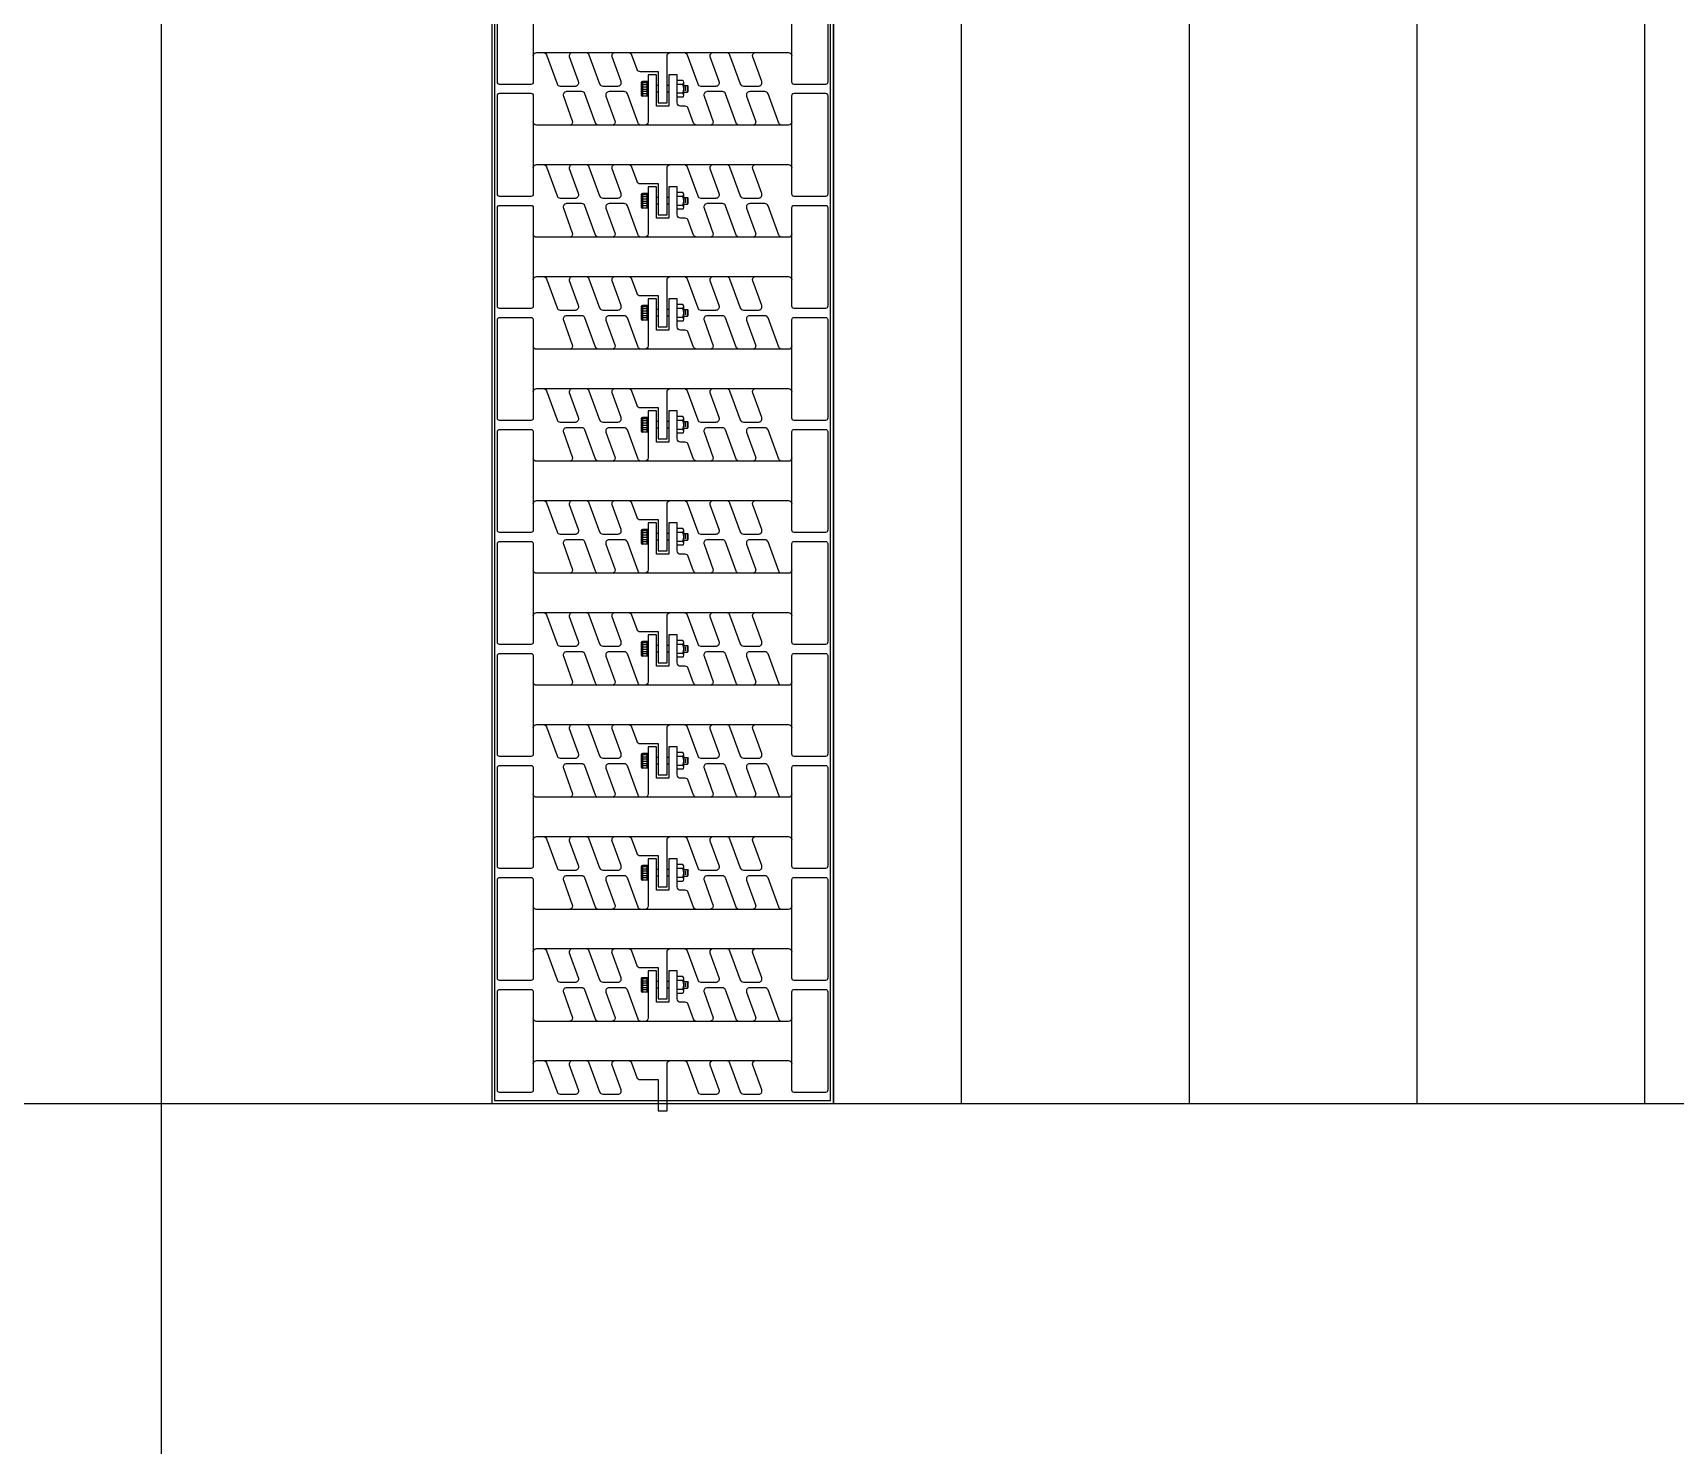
# Model space of a CAD drawing. Header units: millimetres. Extents: x 0 to 1390178, y 0 to 110113.
# Drawn here: x 366759 to 368201, y 17317 to 18557 of the extents above; entities that cross this region are included whole.
import ezdxf
from ezdxf.xclip import XClip

# ---------------------------------------------------------------- set-up
doc = ezdxf.new("R2010")
doc.units = ezdxf.units.MM
doc.header["$LTSCALE"] = 100
doc.header["$XCLIPFRAME"] = 0
doc.linetypes.add('X - 평면도$0$CEN', pattern=[62, 60, -1, 0, -1])
for name, color, linetype in [('X - 평면도$0$4', 4, 'Continuous'), ('X - 평면도$0$AA-XXXX-CNTL', 1, 'X - 평면도$0$CEN'), ('X - 평면도$0$램프 패턴', 9, 'Continuous'), ('X - 평면도$0$연석', 4, 'Continuous'), ('X - 평면도$0$트랜치', 8, 'Continuous')]:
    doc.layers.add(name, color=color, linetype=linetype)
doc.layers.add('X - 평면도$0$DEFPOINT', color=163, linetype='Continuous', plot=False)

# ---------------------------------------------------------------- blocks, each defined once
blk = doc.blocks.new('X - 평면도$0$A$C149C4BE0')
at = {"layer": 'X - 평면도$0$램프 패턴'}
for p, q in [((112.4, 6500), (112.4, 0)), ((312.4, 6500), (312.4, 0)), ((512.4, 6500), (512.4, 0)), ((712.4, 6500), (712.4, 0))]:
    blk.add_line(p, q, dxfattribs=at)
blk = doc.blocks.new('X - 평면도$0$A$C1B7F7459')
at = {"layer": 'X - 평면도$0$DEFPOINT'}
for p, q in [((0, 6500), (0, 0)), ((0, 0), (4862.4, 0))]:
    blk.add_line(p, q, dxfattribs=at)
blk.add_blockref('X - 평면도$0$A$C149C4BE0', (0, 0))
blk = doc.blocks.new('*U1023')
at = {"layer": 'X - 평면도$0$트랜치'}
for p, q in [((-5765, 259), (-5765, 69.1)), ((-5665, 259), (-5665, 69.1)), ((-5565, 259), (-5565, 69.1)), ((-5465, 259), (-5465, 69.1)), ((-5365, 259), (-5365, 69.1)), ((-5265, 259), (-5265, 69.1)), ((-5165, 259), (-5165, 69.1)), ((-5065, 259), (-5065, 69.1)), ((-4965, 259), (-4965, 69.1)), ((-4865, 259), (-4865, 69.1)), ((-5730, 46), (-5730, 235.9)), ((-5630, 46), (-5630, 235.9)), ((-5530, 46), (-5530, 235.9)), ((-5430, 46), (-5430, 235.9)), ((-5330, 46), (-5330, 235.9)), ((-5230, 46), (-5230, 235.9)), ((-5130, 46), (-5130, 235.9)), ((-5030, 46), (-5030, 235.9)), ((-4930, 46), (-4930, 235.9)), ((-5697.5, 170.5), (-5704, 170.5)), ((-5704, 166.5), (-5704, 170.5)), ((-5704, 165.5), (-5704, 170.5)), ((-5697.5, 166.5), (-5704, 166.5)), ((-5697.5, 171.5), (-5703, 171.5)), ((-5702, 166.5), (-5702, 170.5)), ((-5700, 166.5), (-5700, 170.5)), ((-5698, 166.5), (-5698, 170.5)), ((-5692, 171.5), (-5697.5, 171.5)), ((-5691, 170.5), (-5697.5, 170.5)), ((-5691, 166.5), (-5697.5, 166.5)), ((-5696, 166.5), (-5696, 170.5)), ((-5694, 166.5), (-5694, 170.5)), ((-5692, 166.5), (-5692, 170.5)), ((-5691, 165.5), (-5691, 170.5)), ((-5597.5, 170.5), (-5604, 170.5)), ((-5604, 166.5), (-5604, 170.5)), ((-5604, 165.5), (-5604, 170.5)), ((-5597.5, 166.5), (-5604, 166.5)), ((-5597.5, 171.5), (-5603, 171.5)), ((-5602, 166.5), (-5602, 170.5)), ((-5600, 166.5), (-5600, 170.5)), ((-5598, 166.5), (-5598, 170.5)), ((-5592, 171.5), (-5597.5, 171.5)), ((-5591, 170.5), (-5597.5, 170.5)), ((-5591, 166.5), (-5597.5, 166.5)), ((-5596, 166.5), (-5596, 170.5)), ((-5594, 166.5), (-5594, 170.5)), ((-5592, 166.5), (-5592, 170.5)), ((-5591, 165.5), (-5591, 170.5)), ((-5497.5, 170.5), (-5504, 170.5)), ((-5504, 166.5), (-5504, 170.5)), ((-5504, 165.5), (-5504, 170.5)), ((-5497.5, 166.5), (-5504, 166.5)), ((-5497.5, 171.5), (-5503, 171.5)), ((-5502, 166.5), (-5502, 170.5)), ((-5500, 166.5), (-5500, 170.5)), ((-5498, 166.5), (-5498, 170.5)), ((-5492, 171.5), (-5497.5, 171.5)), ((-5491, 170.5), (-5497.5, 170.5)), ((-5491, 166.5), (-5497.5, 166.5)), ((-5496, 166.5), (-5496, 170.5)), ((-5494, 166.5), (-5494, 170.5)), ((-5492, 166.5), (-5492, 170.5)), ((-5491, 165.5), (-5491, 170.5)), ((-5397.5, 170.5), (-5404, 170.5)), ((-5404, 166.5), (-5404, 170.5)), ((-5404, 165.5), (-5404, 170.5)), ((-5397.5, 166.5), (-5404, 166.5)), ((-5397.5, 171.5), (-5403, 171.5)), ((-5402, 166.5), (-5402, 170.5)), ((-5400, 166.5), (-5400, 170.5)), ((-5398, 166.5), (-5398, 170.5)), ((-5392, 171.5), (-5397.5, 171.5)), ((-5391, 170.5), (-5397.5, 170.5)), ((-5391, 166.5), (-5397.5, 166.5)), ((-5396, 166.5), (-5396, 170.5)), ((-5394, 166.5), (-5394, 170.5)), ((-5392, 166.5), (-5392, 170.5)), ((-5391, 165.5), (-5391, 170.5)), ((-5297.5, 170.5), (-5304, 170.5)), ((-5304, 166.5), (-5304, 170.5)), ((-5304, 165.5), (-5304, 170.5)), ((-5297.5, 166.5), (-5304, 166.5)), ((-5297.5, 171.5), (-5303, 171.5)), ((-5302, 166.5), (-5302, 170.5)), ((-5300, 166.5), (-5300, 170.5)), ((-5298, 166.5), (-5298, 170.5)), ((-5292, 171.5), (-5297.5, 171.5)), ((-5291, 170.5), (-5297.5, 170.5)), ((-5291, 166.5), (-5297.5, 166.5)), ((-5296, 166.5), (-5296, 170.5)), ((-5294, 166.5), (-5294, 170.5)), ((-5292, 166.5), (-5292, 170.5)), ((-5291, 165.5), (-5291, 170.5)), ((-5197.5, 170.5), (-5204, 170.5)), ((-5204, 166.5), (-5204, 170.5)), ((-5204, 165.5), (-5204, 170.5)), ((-5197.5, 166.5), (-5204, 166.5)), ((-5197.5, 171.5), (-5203, 171.5)), ((-5202, 166.5), (-5202, 170.5)), ((-5200, 166.5), (-5200, 170.5)), ((-5198, 166.5), (-5198, 170.5)), ((-5192, 171.5), (-5197.5, 171.5)), ((-5191, 170.5), (-5197.5, 170.5)), ((-5191, 166.5), (-5197.5, 166.5)), ((-5196, 166.5), (-5196, 170.5)), ((-5194, 166.5), (-5194, 170.5)), ((-5192, 166.5), (-5192, 170.5)), ((-5191, 165.5), (-5191, 170.5)), ((-5097.5, 170.5), (-5104, 170.5)), ((-5104, 166.5), (-5104, 170.5)), ((-5104, 165.5), (-5104, 170.5)), ((-5097.5, 166.5), (-5104, 166.5)), ((-5097.5, 171.5), (-5103, 171.5)), ((-5102, 166.5), (-5102, 170.5)), ((-5100, 166.5), (-5100, 170.5)), ((-5098, 166.5), (-5098, 170.5)), ((-5092, 171.5), (-5097.5, 171.5)), ((-5091, 170.5), (-5097.5, 170.5)), ((-5091, 166.5), (-5097.5, 166.5)), ((-5096, 166.5), (-5096, 170.5)), ((-5094, 166.5), (-5094, 170.5)), ((-5092, 166.5), (-5092, 170.5)), ((-5091, 165.5), (-5091, 170.5)), ((-4997.5, 170.5), (-5004, 170.5)), ((-5004, 166.5), (-5004, 170.5)), ((-5004, 165.5), (-5004, 170.5)), ((-4997.5, 166.5), (-5004, 166.5)), ((-4997.5, 171.5), (-5003, 171.5)), ((-5002, 166.5), (-5002, 170.5)), ((-5000, 166.5), (-5000, 170.5)), ((-4998, 166.5), (-4998, 170.5)), ((-4992, 171.5), (-4997.5, 171.5)), ((-4991, 170.5), (-4997.5, 170.5)), ((-4991, 166.5), (-4997.5, 166.5)), ((-4996, 166.5), (-4996, 170.5)), ((-4994, 166.5), (-4994, 170.5)), ((-4992, 166.5), (-4992, 170.5)), ((-4991, 165.5), (-4991, 170.5)), ((-4897.5, 170.5), (-4904, 170.5)), ((-4904, 166.5), (-4904, 170.5)), ((-4904, 165.5), (-4904, 170.5)), ((-4897.5, 166.5), (-4904, 166.5)), ((-4897.5, 171.5), (-4903, 171.5)), ((-4902, 166.5), (-4902, 170.5)), ((-4900, 166.5), (-4900, 170.5)), ((-4898, 166.5), (-4898, 170.5)), ((-4892, 171.5), (-4897.5, 171.5)), ((-4891, 170.5), (-4897.5, 170.5)), ((-4891, 166.5), (-4897.5, 166.5)), ((-4896, 166.5), (-4896, 170.5)), ((-4894, 166.5), (-4894, 170.5)), ((-4892, 166.5), (-4892, 170.5)), ((-4891, 165.5), (-4891, 170.5)), ((-5700.5, 156.5), (-5700.5, 158)), ((-5700.5, 147), (-5700.5, 148.5)), ((-5694.5, 156.5), (-5694.5, 158)), ((-5694.5, 147), (-5694.5, 148.5)), ((-5600.5, 156.5), (-5600.5, 158)), ((-5600.5, 147), (-5600.5, 148.5)), ((-5594.5, 156.5), (-5594.5, 158)), ((-5594.5, 147), (-5594.5, 148.5)), ((-5500.5, 156.5), (-5500.5, 158)), ((-5500.5, 147), (-5500.5, 148.5)), ((-5494.5, 156.5), (-5494.5, 158)), ((-5494.5, 147), (-5494.5, 148.5)), ((-5400.5, 156.5), (-5400.5, 158)), ((-5400.5, 147), (-5400.5, 148.5)), ((-5394.5, 156.5), (-5394.5, 158)), ((-5394.5, 147), (-5394.5, 148.5)), ((-5300.5, 156.5), (-5300.5, 158)), ((-5300.5, 147), (-5300.5, 148.5)), ((-5294.5, 156.5), (-5294.5, 158)), ((-5294.5, 147), (-5294.5, 148.5)), ((-5200.5, 156.5), (-5200.5, 158)), ((-5200.5, 147), (-5200.5, 148.5)), ((-5194.5, 156.5), (-5194.5, 158)), ((-5194.5, 147), (-5194.5, 148.5)), ((-5100.5, 156.5), (-5100.5, 158)), ((-5100.5, 147), (-5100.5, 148.5)), ((-5094.5, 156.5), (-5094.5, 158)), ((-5094.5, 147), (-5094.5, 148.5)), ((-5000.5, 156.5), (-5000.5, 158)), ((-5000.5, 147), (-5000.5, 148.5)), ((-4994.5, 156.5), (-4994.5, 158)), ((-4994.5, 147), (-4994.5, 148.5)), ((-4900.5, 156.5), (-4900.5, 158)), ((-4900.5, 147), (-4900.5, 148.5)), ((-4894.5, 156.5), (-4894.5, 158)), ((-4894.5, 147), (-4894.5, 148.5)), ((-5705, 134.5), (-5705, 139.5)), ((-5703.2, 133.5), (-5691.8, 133.5)), ((-5701.5, 134.5), (-5701.5, 139.5)), ((-5700.5, 133.5), (-5700.5, 130.2)), ((-5695.5, 132.4), (-5699.2, 132.4)), ((-5694.5, 133.5), (-5694.5, 130.2)), ((-5693.5, 134.5), (-5693.5, 139.5)), ((-5690, 134.5), (-5690, 139.5)), ((-5605, 134.5), (-5605, 139.5)), ((-5603.2, 133.5), (-5591.8, 133.5)), ((-5601.5, 134.5), (-5601.5, 139.5)), ((-5600.5, 133.5), (-5600.5, 130.2)), ((-5595.5, 132.4), (-5599.2, 132.4)), ((-5594.5, 133.5), (-5594.5, 130.2)), ((-5593.5, 134.5), (-5593.5, 139.5)), ((-5590, 134.5), (-5590, 139.5)), ((-5505, 134.5), (-5505, 139.5)), ((-5503.2, 133.5), (-5491.8, 133.5)), ((-5501.5, 134.5), (-5501.5, 139.5)), ((-5500.5, 133.5), (-5500.5, 130.2)), ((-5495.5, 132.4), (-5499.2, 132.4)), ((-5494.5, 133.5), (-5494.5, 130.2)), ((-5493.5, 134.5), (-5493.5, 139.5)), ((-5490, 134.5), (-5490, 139.5)), ((-5405, 134.5), (-5405, 139.5)), ((-5403.2, 133.5), (-5391.8, 133.5)), ((-5401.5, 134.5), (-5401.5, 139.5)), ((-5400.5, 133.5), (-5400.5, 130.2)), ((-5395.5, 132.4), (-5399.2, 132.4)), ((-5394.5, 133.5), (-5394.5, 130.2)), ((-5393.5, 134.5), (-5393.5, 139.5)), ((-5390, 134.5), (-5390, 139.5)), ((-5305, 134.5), (-5305, 139.5)), ((-5303.2, 133.5), (-5291.8, 133.5)), ((-5301.5, 134.5), (-5301.5, 139.5)), ((-5300.5, 133.5), (-5300.5, 130.2)), ((-5295.5, 132.4), (-5299.2, 132.4)), ((-5294.5, 133.5), (-5294.5, 130.2)), ((-5293.5, 134.5), (-5293.5, 139.5)), ((-5290, 134.5), (-5290, 139.5)), ((-5205, 134.5), (-5205, 139.5)), ((-5203.2, 133.5), (-5191.8, 133.5)), ((-5201.5, 134.5), (-5201.5, 139.5)), ((-5200.5, 133.5), (-5200.5, 130.2)), ((-5195.5, 132.4), (-5199.2, 132.4)), ((-5194.5, 133.5), (-5194.5, 130.2)), ((-5193.5, 134.5), (-5193.5, 139.5)), ((-5190, 134.5), (-5190, 139.5)), ((-5105, 134.5), (-5105, 139.5)), ((-5103.2, 133.5), (-5091.8, 133.5)), ((-5101.5, 134.5), (-5101.5, 139.5)), ((-5100.5, 133.5), (-5100.5, 130.2)), ((-5095.5, 132.4), (-5099.2, 132.4)), ((-5094.5, 133.5), (-5094.5, 130.2)), ((-5093.5, 134.5), (-5093.5, 139.5)), ((-5090, 134.5), (-5090, 139.5)), ((-5005, 134.5), (-5005, 139.5)), ((-5003.2, 133.5), (-4991.8, 133.5)), ((-5001.5, 134.5), (-5001.5, 139.5)), ((-5000.5, 133.5), (-5000.5, 130.2)), ((-4995.5, 132.4), (-4999.2, 132.4)), ((-4994.5, 133.5), (-4994.5, 130.2)), ((-4993.5, 134.5), (-4993.5, 139.5)), ((-4990, 134.5), (-4990, 139.5)), ((-4905, 134.5), (-4905, 139.5)), ((-4903.2, 133.5), (-4891.8, 133.5)), ((-4901.5, 134.5), (-4901.5, 139.5)), ((-4900.5, 133.5), (-4900.5, 130.2)), ((-4895.5, 132.4), (-4899.2, 132.4)), ((-4894.5, 133.5), (-4894.5, 130.2)), ((-4893.5, 134.5), (-4893.5, 139.5)), ((-4890, 134.5), (-4890, 139.5)), ((-5700.5, 130.2), (-5699.9, 129.5)), ((-5700.5, 130.2), (-5694.5, 130.2)), ((-5699.9, 129.5), (-5695.2, 129.5)), ((-5694.5, 130.2), (-5695.2, 129.5)), ((-5600.5, 130.2), (-5599.9, 129.5)), ((-5600.5, 130.2), (-5594.5, 130.2)), ((-5599.9, 129.5), (-5595.2, 129.5)), ((-5594.5, 130.2), (-5595.2, 129.5)), ((-5500.5, 130.2), (-5499.9, 129.5)), ((-5500.5, 130.2), (-5494.5, 130.2)), ((-5499.9, 129.5), (-5495.2, 129.5)), ((-5494.5, 130.2), (-5495.2, 129.5)), ((-5400.5, 130.2), (-5399.9, 129.5)), ((-5400.5, 130.2), (-5394.5, 130.2)), ((-5399.9, 129.5), (-5395.2, 129.5)), ((-5394.5, 130.2), (-5395.2, 129.5)), ((-5300.5, 130.2), (-5299.9, 129.5)), ((-5300.5, 130.2), (-5294.5, 130.2)), ((-5299.9, 129.5), (-5295.2, 129.5)), ((-5294.5, 130.2), (-5295.2, 129.5)), ((-5200.5, 130.2), (-5199.9, 129.5)), ((-5200.5, 130.2), (-5194.5, 130.2)), ((-5199.9, 129.5), (-5195.2, 129.5)), ((-5194.5, 130.2), (-5195.2, 129.5)), ((-5100.5, 130.2), (-5099.9, 129.5)), ((-5100.5, 130.2), (-5094.5, 130.2)), ((-5099.9, 129.5), (-5095.2, 129.5)), ((-5094.5, 130.2), (-5095.2, 129.5)), ((-5000.5, 130.2), (-4999.9, 129.5)), ((-5000.5, 130.2), (-4994.5, 130.2)), ((-4999.9, 129.5), (-4995.2, 129.5)), ((-4994.5, 130.2), (-4995.2, 129.5)), ((-4900.5, 130.2), (-4899.9, 129.5)), ((-4900.5, 130.2), (-4894.5, 130.2)), ((-4899.9, 129.5), (-4895.2, 129.5)), ((-4894.5, 130.2), (-4895.2, 129.5))]:
    blk.add_line(p, q, dxfattribs=at)
for points in [[(-5803.3, 305), (-5803.3, 0), (805, 0), (805, 305)], [(802.5, 2.5), (802.5, 302.5), (-5800.8, 302.5), (-5800.8, 2.5)]]:
    blk.add_lwpolyline(points, close=True, dxfattribs=at)
for points in [[(-5791.5, 268, -0.414214), (-5793.5, 270), (-5793.5, 298, -0.414214), (-5791.5, 300), (-5703.5, 300, -0.414214), (-5701.5, 298), (-5701.5, 270, -0.414214), (-5703.5, 268)], [(-5691.5, 268, -0.414214), (-5693.5, 270), (-5693.5, 298, -0.414214), (-5691.5, 300), (-5603.5, 300, -0.414214), (-5601.5, 298), (-5601.5, 270, -0.414214), (-5603.5, 268)], [(-5591.5, 268, -0.414214), (-5593.5, 270), (-5593.5, 298, -0.414214), (-5591.5, 300), (-5503.5, 300, -0.414214), (-5501.5, 298), (-5501.5, 270, -0.414214), (-5503.5, 268)], [(-5491.5, 268, -0.414214), (-5493.5, 270), (-5493.5, 298, -0.414214), (-5491.5, 300), (-5403.5, 300, -0.414214), (-5401.5, 298), (-5401.5, 270, -0.414214), (-5403.5, 268)], [(-5391.5, 268, -0.414214), (-5393.5, 270), (-5393.5, 298, -0.414214), (-5391.5, 300), (-5303.5, 300, -0.414214), (-5301.5, 298), (-5301.5, 270, -0.414214), (-5303.5, 268)], [(-5291.5, 268, -0.414214), (-5293.5, 270), (-5293.5, 298, -0.414214), (-5291.5, 300), (-5203.5, 300, -0.414214), (-5201.5, 298), (-5201.5, 270, -0.414214), (-5203.5, 268)], [(-5191.5, 268, -0.414214), (-5193.5, 270), (-5193.5, 298, -0.414214), (-5191.5, 300), (-5103.5, 300, -0.414214), (-5101.5, 298), (-5101.5, 270, -0.414214), (-5103.5, 268)], [(-5091.5, 268, -0.414214), (-5093.5, 270), (-5093.5, 298, -0.414214), (-5091.5, 300), (-5003.5, 300, -0.414214), (-5001.5, 298), (-5001.5, 270, -0.414214), (-5003.5, 268)], [(-4991.5, 268, -0.414214), (-4993.5, 270), (-4993.5, 298, -0.414214), (-4991.5, 300), (-4903.5, 300, -0.414214), (-4901.5, 298), (-4901.5, 270, -0.414214), (-4903.5, 268)], [(-4891.5, 268, -0.414214), (-4893.5, 270), (-4893.5, 298, -0.414214), (-4891.5, 300), (-4803.5, 300, -0.414214), (-4801.5, 298), (-4801.5, 270, -0.414214), (-4803.5, 268)], [(-5765, 194.6), (-5765, 183, -0.315299), (-5767, 180.2), (-5780, 175.5, 0.315299), (-5782, 172.6), (-5782, 156.5), (-5810, 156.5), (-5810, 148.5), (-5768, 148.5, -0.414214), (-5765, 145.5), (-5765, 133.4, -0.315299), (-5767, 130.6), (-5793, 121.1, 0.315299), (-5795, 118.3), (-5795, 104.7, 0.520567), (-5791, 101.9), (-5769, 109.9, -0.520567), (-5765, 107.1), (-5765, 95.4, -0.315299), (-5767, 92.6), (-5793, 83.1, 0.315299), (-5795, 80.3), (-5795, 66.7, 0.520567), (-5791, 63.9), (-5769, 71.9, -0.520567), (-5765, 69.1), (-5765, 40, -0.414214), (-5768, 37), (-5727, 37, -0.414214), (-5730, 40), (-5730, 46, -0.315299), (-5728, 48.8), (-5702, 58.3, 0.315299), (-5700, 61.1), (-5700, 74.7, 0.520567), (-5704, 77.5), (-5726, 69.5, -0.520567), (-5730, 72.4), (-5730, 84, -0.315299), (-5728, 86.8), (-5702, 96.3, 0.315299), (-5700, 99.1), (-5700, 112.7, 0.520567), (-5704, 115.5), (-5726, 107.5, -0.520567), (-5730, 110.4), (-5730, 122, -0.315299), (-5728, 124.8), (-5715, 129.5, 0.315299), (-5713, 132.4), (-5713, 136.5, -0.414214), (-5710, 139.5), (-5685, 139.5), (-5685, 147), (-5713, 147), (-5713, 152.5), (-5713, 158), (-5685, 158), (-5685, 165.5), (-5727, 165.5, -0.414214), (-5730, 168.5), (-5730, 171.6, -0.315299), (-5728, 174.4), (-5702, 183.9, 0.315299), (-5700, 186.7), (-5700, 200.3, 0.520567), (-5704, 203.1), (-5726, 195.1, -0.520567), (-5730, 197.9), (-5730, 209.6, -0.315299), (-5728, 212.4), (-5702, 221.9, 0.315299), (-5700, 224.7), (-5700, 238.3, 0.520567), (-5704, 241.1), (-5726, 233.1, -0.520567), (-5730, 235.9), (-5730, 265, -0.414214), (-5727, 268), (-5768, 268, -0.414214), (-5765, 265), (-5765, 259, -0.315299), (-5767, 256.2), (-5793, 246.7, 0.315299), (-5795, 243.9), (-5795, 230.3, 0.520567), (-5791, 227.5), (-5769, 235.5, -0.520567), (-5765, 232.6), (-5765, 221, -0.315299), (-5767, 218.2), (-5793, 208.7, 0.315299), (-5795, 205.9), (-5795, 192.3, 0.520567), (-5791, 189.5), (-5769, 197.5, -0.520567)], [(-5665, 194.6), (-5665, 183, -0.315299), (-5667, 180.2), (-5680, 175.5, 0.315299), (-5682, 172.6), (-5682, 156.5), (-5710, 156.5), (-5710, 148.5), (-5668, 148.5, -0.414214), (-5665, 145.5), (-5665, 133.4, -0.315299), (-5667, 130.6), (-5693, 121.1, 0.315299), (-5695, 118.3), (-5695, 104.7, 0.520567), (-5691, 101.9), (-5669, 109.9, -0.520567), (-5665, 107.1), (-5665, 95.4, -0.315299), (-5667, 92.6), (-5693, 83.1, 0.315299), (-5695, 80.3), (-5695, 66.7, 0.520567), (-5691, 63.9), (-5669, 71.9, -0.520567), (-5665, 69.1), (-5665, 40, -0.414214), (-5668, 37), (-5627, 37, -0.414214), (-5630, 40), (-5630, 46, -0.315299), (-5628, 48.8), (-5602, 58.3, 0.315299), (-5600, 61.1), (-5600, 74.7, 0.520567), (-5604, 77.5), (-5626, 69.5, -0.520567), (-5630, 72.4), (-5630, 84, -0.315299), (-5628, 86.8), (-5602, 96.3, 0.315299), (-5600, 99.1), (-5600, 112.7, 0.520567), (-5604, 115.5), (-5626, 107.5, -0.520567), (-5630, 110.4), (-5630, 122, -0.315299), (-5628, 124.8), (-5615, 129.5, 0.315299), (-5613, 132.4), (-5613, 136.5, -0.414214), (-5610, 139.5), (-5585, 139.5), (-5585, 147), (-5613, 147), (-5613, 152.5), (-5613, 158), (-5585, 158), (-5585, 165.5), (-5627, 165.5, -0.414214), (-5630, 168.5), (-5630, 171.6, -0.315299), (-5628, 174.4), (-5602, 183.9, 0.315299), (-5600, 186.7), (-5600, 200.3, 0.520567), (-5604, 203.1), (-5626, 195.1, -0.520567), (-5630, 197.9), (-5630, 209.6, -0.315299), (-5628, 212.4), (-5602, 221.9, 0.315299), (-5600, 224.7), (-5600, 238.3, 0.520567), (-5604, 241.1), (-5626, 233.1, -0.520567), (-5630, 235.9), (-5630, 265, -0.414214), (-5627, 268), (-5668, 268, -0.414214), (-5665, 265), (-5665, 259, -0.315299), (-5667, 256.2), (-5693, 246.7, 0.315299), (-5695, 243.9), (-5695, 230.3, 0.520567), (-5691, 227.5), (-5669, 235.5, -0.520567), (-5665, 232.6), (-5665, 221, -0.315299), (-5667, 218.2), (-5693, 208.7, 0.315299), (-5695, 205.9), (-5695, 192.3, 0.520567), (-5691, 189.5), (-5669, 197.5, -0.520567)], [(-5565, 194.6), (-5565, 183, -0.315299), (-5567, 180.2), (-5580, 175.5, 0.315299), (-5582, 172.6), (-5582, 156.5), (-5610, 156.5), (-5610, 148.5), (-5568, 148.5, -0.414214), (-5565, 145.5), (-5565, 133.4, -0.315299), (-5567, 130.6), (-5593, 121.1, 0.315299), (-5595, 118.3), (-5595, 104.7, 0.520567), (-5591, 101.9), (-5569, 109.9, -0.520567), (-5565, 107.1), (-5565, 95.4, -0.315299), (-5567, 92.6), (-5593, 83.1, 0.315299), (-5595, 80.3), (-5595, 66.7, 0.520567), (-5591, 63.9), (-5569, 71.9, -0.520567), (-5565, 69.1), (-5565, 40, -0.414214), (-5568, 37), (-5527, 37, -0.414214), (-5530, 40), (-5530, 46, -0.315299), (-5528, 48.8), (-5502, 58.3, 0.315299), (-5500, 61.1), (-5500, 74.7, 0.520567), (-5504, 77.5), (-5526, 69.5, -0.520567), (-5530, 72.4), (-5530, 84, -0.315299), (-5528, 86.8), (-5502, 96.3, 0.315299), (-5500, 99.1), (-5500, 112.7, 0.520567), (-5504, 115.5), (-5526, 107.5, -0.520567), (-5530, 110.4), (-5530, 122, -0.315299), (-5528, 124.8), (-5515, 129.5, 0.315299), (-5513, 132.4), (-5513, 136.5, -0.414214), (-5510, 139.5), (-5485, 139.5), (-5485, 147), (-5513, 147), (-5513, 152.5), (-5513, 158), (-5485, 158), (-5485, 165.5), (-5527, 165.5, -0.414214), (-5530, 168.5), (-5530, 171.6, -0.315299), (-5528, 174.4), (-5502, 183.9, 0.315299), (-5500, 186.7), (-5500, 200.3, 0.520567), (-5504, 203.1), (-5526, 195.1, -0.520567), (-5530, 197.9), (-5530, 209.6, -0.315299), (-5528, 212.4), (-5502, 221.9, 0.315299), (-5500, 224.7), (-5500, 238.3, 0.520567), (-5504, 241.1), (-5526, 233.1, -0.520567), (-5530, 235.9), (-5530, 265, -0.414214), (-5527, 268), (-5568, 268, -0.414214), (-5565, 265), (-5565, 259, -0.315299), (-5567, 256.2), (-5593, 246.7, 0.315299), (-5595, 243.9), (-5595, 230.3, 0.520567), (-5591, 227.5), (-5569, 235.5, -0.520567), (-5565, 232.6), (-5565, 221, -0.315299), (-5567, 218.2), (-5593, 208.7, 0.315299), (-5595, 205.9), (-5595, 192.3, 0.520567), (-5591, 189.5), (-5569, 197.5, -0.520567)], [(-5465, 194.6), (-5465, 183, -0.315299), (-5467, 180.2), (-5480, 175.5, 0.315299), (-5482, 172.6), (-5482, 156.5), (-5510, 156.5), (-5510, 148.5), (-5468, 148.5, -0.414214), (-5465, 145.5), (-5465, 133.4, -0.315299), (-5467, 130.6), (-5493, 121.1, 0.315299), (-5495, 118.3), (-5495, 104.7, 0.520567), (-5491, 101.9), (-5469, 109.9, -0.520567), (-5465, 107.1), (-5465, 95.4, -0.315299), (-5467, 92.6), (-5493, 83.1, 0.315299), (-5495, 80.3), (-5495, 66.7, 0.520567), (-5491, 63.9), (-5469, 71.9, -0.520567), (-5465, 69.1), (-5465, 40, -0.414214), (-5468, 37), (-5427, 37, -0.414214), (-5430, 40), (-5430, 46, -0.315299), (-5428, 48.8), (-5402, 58.3, 0.315299), (-5400, 61.1), (-5400, 74.7, 0.520567), (-5404, 77.5), (-5426, 69.5, -0.520567), (-5430, 72.4), (-5430, 84, -0.315299), (-5428, 86.8), (-5402, 96.3, 0.315299), (-5400, 99.1), (-5400, 112.7, 0.520567), (-5404, 115.5), (-5426, 107.5, -0.520567), (-5430, 110.4), (-5430, 122, -0.315299), (-5428, 124.8), (-5415, 129.5, 0.315299), (-5413, 132.4), (-5413, 136.5, -0.414214), (-5410, 139.5), (-5385, 139.5), (-5385, 147), (-5413, 147), (-5413, 152.5), (-5413, 158), (-5385, 158), (-5385, 165.5), (-5427, 165.5, -0.414214), (-5430, 168.5), (-5430, 171.6, -0.315299), (-5428, 174.4), (-5402, 183.9, 0.315299), (-5400, 186.7), (-5400, 200.3, 0.520567), (-5404, 203.1), (-5426, 195.1, -0.520567), (-5430, 197.9), (-5430, 209.6, -0.315299), (-5428, 212.4), (-5402, 221.9, 0.315299), (-5400, 224.7), (-5400, 238.3, 0.520567), (-5404, 241.1), (-5426, 233.1, -0.520567), (-5430, 235.9), (-5430, 265, -0.414214), (-5427, 268), (-5468, 268, -0.414214), (-5465, 265), (-5465, 259, -0.315299), (-5467, 256.2), (-5493, 246.7, 0.315299), (-5495, 243.9), (-5495, 230.3, 0.520567), (-5491, 227.5), (-5469, 235.5, -0.520567), (-5465, 232.6), (-5465, 221, -0.315299), (-5467, 218.2), (-5493, 208.7, 0.315299), (-5495, 205.9), (-5495, 192.3, 0.520567), (-5491, 189.5), (-5469, 197.5, -0.520567)], [(-5365, 194.6), (-5365, 183, -0.315299), (-5367, 180.2), (-5380, 175.5, 0.315299), (-5382, 172.6), (-5382, 156.5), (-5410, 156.5), (-5410, 148.5), (-5368, 148.5, -0.414214), (-5365, 145.5), (-5365, 133.4, -0.315299), (-5367, 130.6), (-5393, 121.1, 0.315299), (-5395, 118.3), (-5395, 104.7, 0.520567), (-5391, 101.9), (-5369, 109.9, -0.520567), (-5365, 107.1), (-5365, 95.4, -0.315299), (-5367, 92.6), (-5393, 83.1, 0.315299), (-5395, 80.3), (-5395, 66.7, 0.520567), (-5391, 63.9), (-5369, 71.9, -0.520567), (-5365, 69.1), (-5365, 40, -0.414214), (-5368, 37), (-5327, 37, -0.414214), (-5330, 40), (-5330, 46, -0.315299), (-5328, 48.8), (-5302, 58.3, 0.315299), (-5300, 61.1), (-5300, 74.7, 0.520567), (-5304, 77.5), (-5326, 69.5, -0.520567), (-5330, 72.4), (-5330, 84, -0.315299), (-5328, 86.8), (-5302, 96.3, 0.315299), (-5300, 99.1), (-5300, 112.7, 0.520567), (-5304, 115.5), (-5326, 107.5, -0.520567), (-5330, 110.4), (-5330, 122, -0.315299), (-5328, 124.8), (-5315, 129.5, 0.315299), (-5313, 132.4), (-5313, 136.5, -0.414214), (-5310, 139.5), (-5285, 139.5), (-5285, 147), (-5313, 147), (-5313, 152.5), (-5313, 158), (-5285, 158), (-5285, 165.5), (-5327, 165.5, -0.414214), (-5330, 168.5), (-5330, 171.6, -0.315299), (-5328, 174.4), (-5302, 183.9, 0.315299), (-5300, 186.7), (-5300, 200.3, 0.520567), (-5304, 203.1), (-5326, 195.1, -0.520567), (-5330, 197.9), (-5330, 209.6, -0.315299), (-5328, 212.4), (-5302, 221.9, 0.315299), (-5300, 224.7), (-5300, 238.3, 0.520567), (-5304, 241.1), (-5326, 233.1, -0.520567), (-5330, 235.9), (-5330, 265, -0.414214), (-5327, 268), (-5368, 268, -0.414214), (-5365, 265), (-5365, 259, -0.315299), (-5367, 256.2), (-5393, 246.7, 0.315299), (-5395, 243.9), (-5395, 230.3, 0.520567), (-5391, 227.5), (-5369, 235.5, -0.520567), (-5365, 232.6), (-5365, 221, -0.315299), (-5367, 218.2), (-5393, 208.7, 0.315299), (-5395, 205.9), (-5395, 192.3, 0.520567), (-5391, 189.5), (-5369, 197.5, -0.520567)], [(-5265, 194.6), (-5265, 183, -0.315299), (-5267, 180.2), (-5280, 175.5, 0.315299), (-5282, 172.6), (-5282, 156.5), (-5310, 156.5), (-5310, 148.5), (-5268, 148.5, -0.414214), (-5265, 145.5), (-5265, 133.4, -0.315299), (-5267, 130.6), (-5293, 121.1, 0.315299), (-5295, 118.3), (-5295, 104.7, 0.520567), (-5291, 101.9), (-5269, 109.9, -0.520567), (-5265, 107.1), (-5265, 95.4, -0.315299), (-5267, 92.6), (-5293, 83.1, 0.315299), (-5295, 80.3), (-5295, 66.7, 0.520567), (-5291, 63.9), (-5269, 71.9, -0.520567), (-5265, 69.1), (-5265, 40, -0.414214), (-5268, 37), (-5227, 37, -0.414214), (-5230, 40), (-5230, 46, -0.315299), (-5228, 48.8), (-5202, 58.3, 0.315299), (-5200, 61.1), (-5200, 74.7, 0.520567), (-5204, 77.5), (-5226, 69.5, -0.520567), (-5230, 72.4), (-5230, 84, -0.315299), (-5228, 86.8), (-5202, 96.3, 0.315299), (-5200, 99.1), (-5200, 112.7, 0.520567), (-5204, 115.5), (-5226, 107.5, -0.520567), (-5230, 110.4), (-5230, 122, -0.315299), (-5228, 124.8), (-5215, 129.5, 0.315299), (-5213, 132.4), (-5213, 136.5, -0.414214), (-5210, 139.5), (-5185, 139.5), (-5185, 147), (-5213, 147), (-5213, 152.5), (-5213, 158), (-5185, 158), (-5185, 165.5), (-5227, 165.5, -0.414214), (-5230, 168.5), (-5230, 171.6, -0.315299), (-5228, 174.4), (-5202, 183.9, 0.315299), (-5200, 186.7), (-5200, 200.3, 0.520567), (-5204, 203.1), (-5226, 195.1, -0.520567), (-5230, 197.9), (-5230, 209.6, -0.315299), (-5228, 212.4), (-5202, 221.9, 0.315299), (-5200, 224.7), (-5200, 238.3, 0.520567), (-5204, 241.1), (-5226, 233.1, -0.520567), (-5230, 235.9), (-5230, 265, -0.414214), (-5227, 268), (-5268, 268, -0.414214), (-5265, 265), (-5265, 259, -0.315299), (-5267, 256.2), (-5293, 246.7, 0.315299), (-5295, 243.9), (-5295, 230.3, 0.520567), (-5291, 227.5), (-5269, 235.5, -0.520567), (-5265, 232.6), (-5265, 221, -0.315299), (-5267, 218.2), (-5293, 208.7, 0.315299), (-5295, 205.9), (-5295, 192.3, 0.520567), (-5291, 189.5), (-5269, 197.5, -0.520567)], [(-5165, 194.6), (-5165, 183, -0.315299), (-5167, 180.2), (-5180, 175.5, 0.315299), (-5182, 172.6), (-5182, 156.5), (-5210, 156.5), (-5210, 148.5), (-5168, 148.5, -0.414214), (-5165, 145.5), (-5165, 133.4, -0.315299), (-5167, 130.6), (-5193, 121.1, 0.315299), (-5195, 118.3), (-5195, 104.7, 0.520567), (-5191, 101.9), (-5169, 109.9, -0.520567), (-5165, 107.1), (-5165, 95.4, -0.315299), (-5167, 92.6), (-5193, 83.1, 0.315299), (-5195, 80.3), (-5195, 66.7, 0.520567), (-5191, 63.9), (-5169, 71.9, -0.520567), (-5165, 69.1), (-5165, 40, -0.414214), (-5168, 37), (-5127, 37, -0.414214), (-5130, 40), (-5130, 46, -0.315299), (-5128, 48.8), (-5102, 58.3, 0.315299), (-5100, 61.1), (-5100, 74.7, 0.520567), (-5104, 77.5), (-5126, 69.5, -0.520567), (-5130, 72.4), (-5130, 84, -0.315299), (-5128, 86.8), (-5102, 96.3, 0.315299), (-5100, 99.1), (-5100, 112.7, 0.520567), (-5104, 115.5), (-5126, 107.5, -0.520567), (-5130, 110.4), (-5130, 122, -0.315299), (-5128, 124.8), (-5115, 129.5, 0.315299), (-5113, 132.4), (-5113, 136.5, -0.414214), (-5110, 139.5), (-5085, 139.5), (-5085, 147), (-5113, 147), (-5113, 152.5), (-5113, 158), (-5085, 158), (-5085, 165.5), (-5127, 165.5, -0.414214), (-5130, 168.5), (-5130, 171.6, -0.315299), (-5128, 174.4), (-5102, 183.9, 0.315299), (-5100, 186.7), (-5100, 200.3, 0.520567), (-5104, 203.1), (-5126, 195.1, -0.520567), (-5130, 197.9), (-5130, 209.6, -0.315299), (-5128, 212.4), (-5102, 221.9, 0.315299), (-5100, 224.7), (-5100, 238.3, 0.520567), (-5104, 241.1), (-5126, 233.1, -0.520567), (-5130, 235.9), (-5130, 265, -0.414214), (-5127, 268), (-5168, 268, -0.414214), (-5165, 265), (-5165, 259, -0.315299), (-5167, 256.2), (-5193, 246.7, 0.315299), (-5195, 243.9), (-5195, 230.3, 0.520567), (-5191, 227.5), (-5169, 235.5, -0.520567), (-5165, 232.6), (-5165, 221, -0.315299), (-5167, 218.2), (-5193, 208.7, 0.315299), (-5195, 205.9), (-5195, 192.3, 0.520567), (-5191, 189.5), (-5169, 197.5, -0.520567)], [(-5065, 194.6), (-5065, 183, -0.315299), (-5067, 180.2), (-5080, 175.5, 0.315299), (-5082, 172.6), (-5082, 156.5), (-5110, 156.5), (-5110, 148.5), (-5068, 148.5, -0.414214), (-5065, 145.5), (-5065, 133.4, -0.315299), (-5067, 130.6), (-5093, 121.1, 0.315299), (-5095, 118.3), (-5095, 104.7, 0.520567), (-5091, 101.9), (-5069, 109.9, -0.520567), (-5065, 107.1), (-5065, 95.4, -0.315299), (-5067, 92.6), (-5093, 83.1, 0.315299), (-5095, 80.3), (-5095, 66.7, 0.520567), (-5091, 63.9), (-5069, 71.9, -0.520567), (-5065, 69.1), (-5065, 40, -0.414214), (-5068, 37), (-5027, 37, -0.414214), (-5030, 40), (-5030, 46, -0.315299), (-5028, 48.8), (-5002, 58.3, 0.315299), (-5000, 61.1), (-5000, 74.7, 0.520567), (-5004, 77.5), (-5026, 69.5, -0.520567), (-5030, 72.4), (-5030, 84, -0.315299), (-5028, 86.8), (-5002, 96.3, 0.315299), (-5000, 99.1), (-5000, 112.7, 0.520567), (-5004, 115.5), (-5026, 107.5, -0.520567), (-5030, 110.4), (-5030, 122, -0.315299), (-5028, 124.8), (-5015, 129.5, 0.315299), (-5013, 132.4), (-5013, 136.5, -0.414214), (-5010, 139.5), (-4985, 139.5), (-4985, 147), (-5013, 147), (-5013, 152.5), (-5013, 158), (-4985, 158), (-4985, 165.5), (-5027, 165.5, -0.414214), (-5030, 168.5), (-5030, 171.6, -0.315299), (-5028, 174.4), (-5002, 183.9, 0.315299), (-5000, 186.7), (-5000, 200.3, 0.520567), (-5004, 203.1), (-5026, 195.1, -0.520567), (-5030, 197.9), (-5030, 209.6, -0.315299), (-5028, 212.4), (-5002, 221.9, 0.315299), (-5000, 224.7), (-5000, 238.3, 0.520567), (-5004, 241.1), (-5026, 233.1, -0.520567), (-5030, 235.9), (-5030, 265, -0.414214), (-5027, 268), (-5068, 268, -0.414214), (-5065, 265), (-5065, 259, -0.315299), (-5067, 256.2), (-5093, 246.7, 0.315299), (-5095, 243.9), (-5095, 230.3, 0.520567), (-5091, 227.5), (-5069, 235.5, -0.520567), (-5065, 232.6), (-5065, 221, -0.315299), (-5067, 218.2), (-5093, 208.7, 0.315299), (-5095, 205.9), (-5095, 192.3, 0.520567), (-5091, 189.5), (-5069, 197.5, -0.520567)], [(-4965, 194.6), (-4965, 183, -0.315299), (-4967, 180.2), (-4980, 175.5, 0.315299), (-4982, 172.6), (-4982, 156.5), (-5010, 156.5), (-5010, 148.5), (-4968, 148.5, -0.414214), (-4965, 145.5), (-4965, 133.4, -0.315299), (-4967, 130.6), (-4993, 121.1, 0.315299), (-4995, 118.3), (-4995, 104.7, 0.520567), (-4991, 101.9), (-4969, 109.9, -0.520567), (-4965, 107.1), (-4965, 95.4, -0.315299), (-4967, 92.6), (-4993, 83.1, 0.315299), (-4995, 80.3), (-4995, 66.7, 0.520567), (-4991, 63.9), (-4969, 71.9, -0.520567), (-4965, 69.1), (-4965, 40, -0.414214), (-4968, 37), (-4927, 37, -0.414214), (-4930, 40), (-4930, 46, -0.315299), (-4928, 48.8), (-4902, 58.3, 0.315299), (-4900, 61.1), (-4900, 74.7, 0.520567), (-4904, 77.5), (-4926, 69.5, -0.520567), (-4930, 72.4), (-4930, 84, -0.315299), (-4928, 86.8), (-4902, 96.3, 0.315299), (-4900, 99.1), (-4900, 112.7, 0.520567), (-4904, 115.5), (-4926, 107.5, -0.520567), (-4930, 110.4), (-4930, 122, -0.315299), (-4928, 124.8), (-4915, 129.5, 0.315299), (-4913, 132.4), (-4913, 136.5, -0.414214), (-4910, 139.5), (-4885, 139.5), (-4885, 147), (-4913, 147), (-4913, 152.5), (-4913, 158), (-4885, 158), (-4885, 165.5), (-4927, 165.5, -0.414214), (-4930, 168.5), (-4930, 171.6, -0.315299), (-4928, 174.4), (-4902, 183.9, 0.315299), (-4900, 186.7), (-4900, 200.3, 0.520567), (-4904, 203.1), (-4926, 195.1, -0.520567), (-4930, 197.9), (-4930, 209.6, -0.315299), (-4928, 212.4), (-4902, 221.9, 0.315299), (-4900, 224.7), (-4900, 238.3, 0.520567), (-4904, 241.1), (-4926, 233.1, -0.520567), (-4930, 235.9), (-4930, 265, -0.414214), (-4927, 268), (-4968, 268, -0.414214), (-4965, 265), (-4965, 259, -0.315299), (-4967, 256.2), (-4993, 246.7, 0.315299), (-4995, 243.9), (-4995, 230.3, 0.520567), (-4991, 227.5), (-4969, 235.5, -0.520567), (-4965, 232.6), (-4965, 221, -0.315299), (-4967, 218.2), (-4993, 208.7, 0.315299), (-4995, 205.9), (-4995, 192.3, 0.520567), (-4991, 189.5), (-4969, 197.5, -0.520567)], [(-5793.5, 7), (-5793.5, 35, -0.414214), (-5791.5, 37), (-5703.5, 37, -0.414214), (-5701.5, 35), (-5701.5, 7, -0.414214), (-5703.5, 5), (-5791.5, 5, -0.414214)], [(-5693.5, 7), (-5693.5, 35, -0.414214), (-5691.5, 37), (-5603.5, 37, -0.414214), (-5601.5, 35), (-5601.5, 7, -0.414214), (-5603.5, 5), (-5691.5, 5, -0.414214)], [(-5593.5, 7), (-5593.5, 35, -0.414214), (-5591.5, 37), (-5503.5, 37, -0.414214), (-5501.5, 35), (-5501.5, 7, -0.414214), (-5503.5, 5), (-5591.5, 5, -0.414214)], [(-5493.5, 7), (-5493.5, 35, -0.414214), (-5491.5, 37), (-5403.5, 37, -0.414214), (-5401.5, 35), (-5401.5, 7, -0.414214), (-5403.5, 5), (-5491.5, 5, -0.414214)], [(-5393.5, 7), (-5393.5, 35, -0.414214), (-5391.5, 37), (-5303.5, 37, -0.414214), (-5301.5, 35), (-5301.5, 7, -0.414214), (-5303.5, 5), (-5391.5, 5, -0.414214)], [(-5293.5, 7), (-5293.5, 35, -0.414214), (-5291.5, 37), (-5203.5, 37, -0.414214), (-5201.5, 35), (-5201.5, 7, -0.414214), (-5203.5, 5), (-5291.5, 5, -0.414214)], [(-5193.5, 7), (-5193.5, 35, -0.414214), (-5191.5, 37), (-5103.5, 37, -0.414214), (-5101.5, 35), (-5101.5, 7, -0.414214), (-5103.5, 5), (-5191.5, 5, -0.414214)], [(-5093.5, 7), (-5093.5, 35, -0.414214), (-5091.5, 37), (-5003.5, 37, -0.414214), (-5001.5, 35), (-5001.5, 7, -0.414214), (-5003.5, 5), (-5091.5, 5, -0.414214)], [(-4993.5, 7), (-4993.5, 35, -0.414214), (-4991.5, 37), (-4903.5, 37, -0.414214), (-4901.5, 35), (-4901.5, 7, -0.414214), (-4903.5, 5), (-4991.5, 5, -0.414214)], [(-4893.5, 7), (-4893.5, 35, -0.414214), (-4891.5, 37), (-4803.5, 37, -0.414214), (-4801.5, 35), (-4801.5, 7, -0.414214), (-4803.5, 5), (-4891.5, 5, -0.414214)]]:
    blk.add_lwpolyline(points, format="xyb", close=True, dxfattribs=at)
blk.add_lwpolyline([(-4827, 268), (-4868, 268, -0.414214), (-4865, 265), (-4865, 259, -0.315299), (-4867, 256.2), (-4893, 246.7, 0.315299), (-4895, 243.9), (-4895, 230.3, 0.520567), (-4891, 227.5), (-4869, 235.5, -0.520567), (-4865, 232.6), (-4865, 221, -0.315299), (-4867, 218.2), (-4893, 208.7, 0.315299), (-4895, 205.9), (-4895, 192.3, 0.520567), (-4891, 189.5), (-4869, 197.5, -0.520567), (-4865, 194.6), (-4865, 183, -0.315299), (-4867, 180.2), (-4880, 175.5, 0.315299), (-4882, 172.6), (-4882, 156.5), (-4910, 156.5), (-4910, 148.5), (-4868, 148.5, -0.414214), (-4865, 145.5), (-4865, 133.4, -0.315299), (-4867, 130.6), (-4893, 121.1, 0.315299), (-4895, 118.3), (-4895, 104.7, 0.520567), (-4891, 101.9), (-4869, 109.9, -0.520567), (-4865, 107.1), (-4865, 95.4, -0.315299), (-4867, 92.6), (-4893, 83.1, 0.315299), (-4895, 80.3), (-4895, 66.7, 0.520567), (-4891, 63.9), (-4869, 71.9, -0.520567), (-4865, 69.1), (-4865, 40, -0.414214), (-4868, 37), (-4827, 37, -0.414214)], format="xyb", dxfattribs=at)
for centre, radius, start, end in [((-5703, 170.5), 1, 90, 180), ((-5692, 170.5), 1, 0, 90), ((-5603, 170.5), 1, 90, 180), ((-5592, 170.5), 1, 0, 90), ((-5503, 170.5), 1, 90, 180), ((-5492, 170.5), 1, 0, 90), ((-5403, 170.5), 1, 90, 180), ((-5392, 170.5), 1, 0, 90), ((-5303, 170.5), 1, 90, 180), ((-5292, 170.5), 1, 0, 90), ((-5203, 170.5), 1, 90, 180), ((-5192, 170.5), 1, 0, 90), ((-5103, 170.5), 1, 90, 180), ((-5092, 170.5), 1, 0, 90), ((-5003, 170.5), 1, 90, 180), ((-4992, 170.5), 1, 0, 90), ((-4903, 170.5), 1, 90, 180), ((-4892, 170.5), 1, 0, 90), ((-5703.2, 135.5), 2.03, 210.5102, 329.4897), ((-5697.5, 142), 8.5, 241.9275, 298.0725), ((-5697.5, 142), 8.5, 241.9275, 298.0725), ((-5691.8, 135.5), 2.03, 210.5102, 329.4898), ((-5603.2, 135.5), 2.03, 210.5102, 329.4897), ((-5597.5, 142), 8.5, 241.9275, 298.0725), ((-5597.5, 142), 8.5, 241.9275, 298.0725), ((-5591.8, 135.5), 2.03, 210.5102, 329.4898), ((-5503.2, 135.5), 2.03, 210.5102, 329.4897), ((-5497.5, 142), 8.5, 241.9275, 298.0725), ((-5497.5, 142), 8.5, 241.9275, 298.0725), ((-5491.8, 135.5), 2.03, 210.5102, 329.4898), ((-5403.2, 135.5), 2.03, 210.5102, 329.4897), ((-5397.5, 142), 8.5, 241.9275, 298.0725), ((-5397.5, 142), 8.5, 241.9275, 298.0725), ((-5391.8, 135.5), 2.03, 210.5102, 329.4898), ((-5303.2, 135.5), 2.03, 210.5102, 329.4897), ((-5297.5, 142), 8.5, 241.9275, 298.0725), ((-5297.5, 142), 8.5, 241.9275, 298.0725), ((-5291.8, 135.5), 2.03, 210.5102, 329.4898), ((-5203.2, 135.5), 2.03, 210.5102, 329.4897), ((-5197.5, 142), 8.5, 241.9275, 298.0725), ((-5197.5, 142), 8.5, 241.9275, 298.0725), ((-5191.8, 135.5), 2.03, 210.5102, 329.4898), ((-5103.2, 135.5), 2.03, 210.5102, 329.4897), ((-5097.5, 142), 8.5, 241.9275, 298.0725), ((-5097.5, 142), 8.5, 241.9275, 298.0725), ((-5091.8, 135.5), 2.03, 210.5102, 329.4898), ((-5003.2, 135.5), 2.03, 210.5102, 329.4897), ((-4997.5, 142), 8.5, 241.9275, 298.0725), ((-4997.5, 142), 8.5, 241.9275, 298.0725), ((-4991.8, 135.5), 2.03, 210.5102, 329.4898), ((-4903.2, 135.5), 2.03, 210.5102, 329.4897), ((-4897.5, 142), 8.5, 241.9275, 298.0725), ((-4897.5, 142), 8.5, 241.9275, 298.0725), ((-4891.8, 135.5), 2.03, 210.5102, 329.4898)]:
    blk.add_arc(centre, radius, start, end, dxfattribs=at)
blk = doc.blocks.new('X - 평면도', base_point=(-475.4, -286.7))
at = {"layer": 'X - 평면도$0$4'}
for p, q in [((554412, 38873.1), (554412, 32373.1)), ((554712, 38873.1), (554712, 32373.1))]:
    blk.add_line(p, q, dxfattribs=at)
at = {"layer": 'X - 평면도$0$AA-XXXX-CNTL'}
blk.add_line((554122, 19243.1), (554122, 41509.5), dxfattribs=at)
at = {"layer": 'X - 평면도$0$연석'}
blk.add_line((552912, 32373.1), (559574.4, 32373.1), dxfattribs=at)
blk.add_blockref('X - 평면도$0$A$C1B7F7459', (554712, 32373.1))
at = {"layer": 'X - 평면도$0$트랜치', "xscale": 0.9836065573770509, "yscale": 0.9836065573770509, "zscale": 0.9836065573770509, "rotation": 90}
blk.add_blockref('*U1023', (554712, 38081.3), dxfattribs=at)

msp = doc.modelspace()

# ---------------------------------------------------------------- block references
ref = msp.add_blockref('X - 평면도', (-187725.3, -15042.6))
XClip(ref).set_block_clipping_path([(523249.9173510034, 14755.918452476), (607249.9173510034, 74155.918452476)])

doc.saveas('drawing.dxf')
